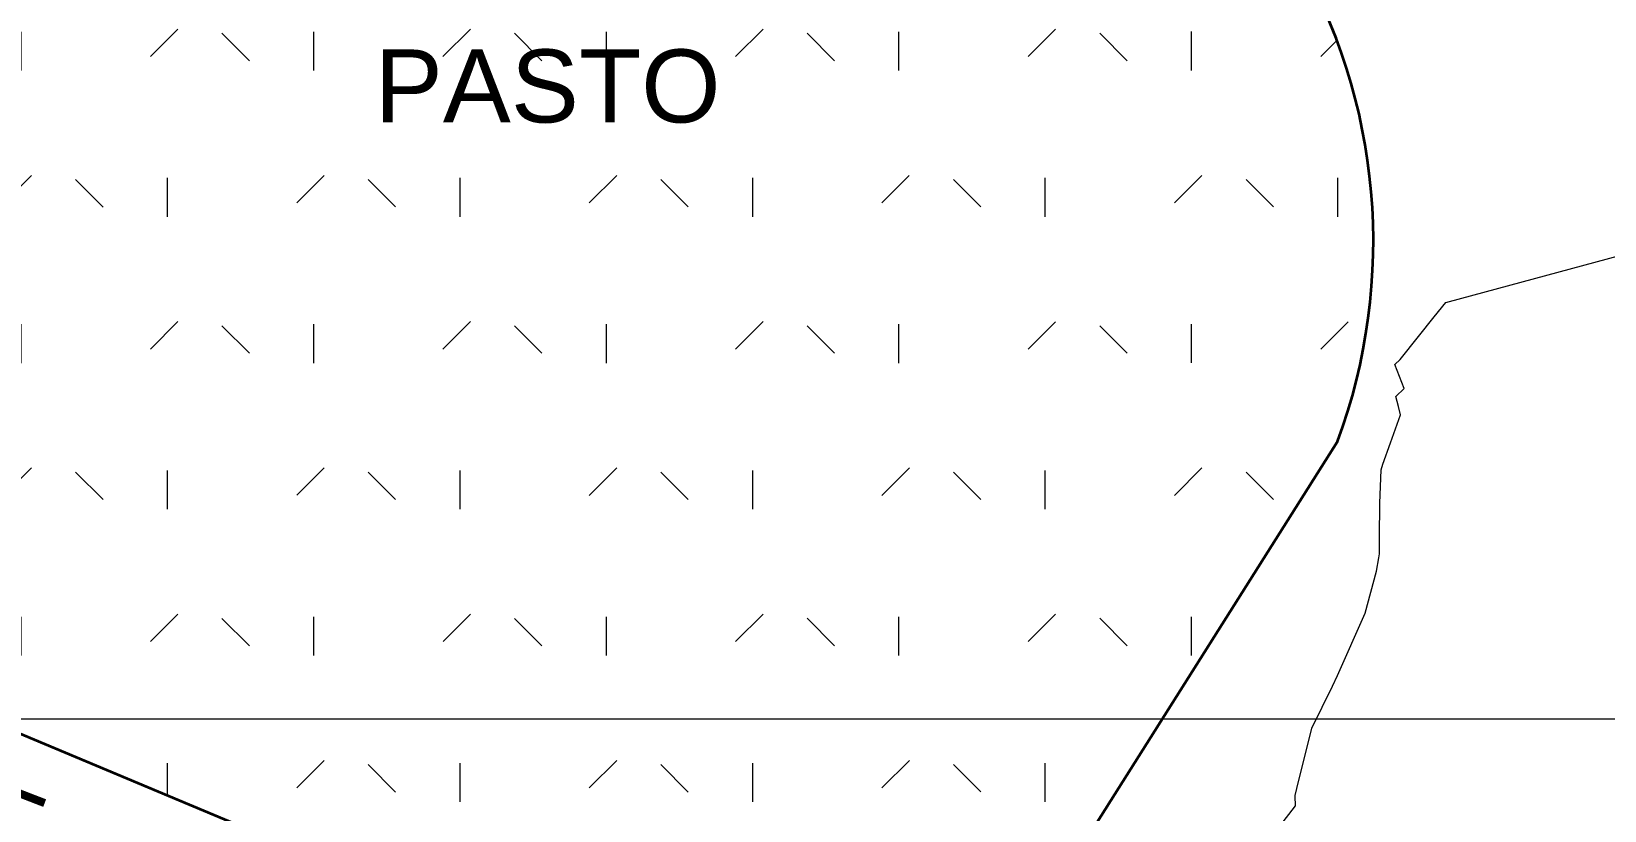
# Model space of a CAD drawing. Header units: metres. Extents: x -207 to 292, y -187 to 169.
# Drawn here: x 55.81 to 94.43, y 16.67 to 35.8 of the extents above; entities that cross this region are included whole.
import ezdxf

# ---------------------------------------------------------------- set-up
doc = ezdxf.new("R2010")
doc.units = ezdxf.units.M
for name, color, linetype, lineweight in [('ACHURADO', 7, 'Continuous', 9), ('BORDE CAMINO', 7, 'Continuous', 35), ('C-TOPO', 7, 'Continuous', 9), ('C-TOPO-MAJR', 7, 'Continuous', 35), ('grilla', 7, 'Continuous', 9)]:
    doc.layers.add(name, color=color, linetype=linetype, lineweight=lineweight)
doc.layers.add('PR10-ARQ-PL-001-Emplazamiento-C-1_dwg', color=7, linetype='Continuous', lineweight=9, true_color=0x767676)
doc.layers.add('TEXTO', color=5, linetype='Continuous', lineweight=9, true_color=0x0000ff)
doc.styles.add('Arial', font='arial.ttf', dxfattribs={"height": 1.792988})

# ---------------------------------------------------------------- blocks, each defined once
blk = doc.blocks.new('PR10-ARQ-PL-001-Emplazamiento-C-1_dwg-674643-PLANTA EMPLAZAMIENTO ACTUALIZADO')
at = {"layer": 'ACHURADO'}
h = blk.add_hatch(dxfattribs=at)
h.set_pattern_fill('FP_1', color=256, style=0, pattern_type=2)
h.set_pattern_definition([(90, (-655750.258, -5498481.082), (-3.592, 3.592), [0.9525, -6.232]), (45, (-655750.258, -5498481.082), (-3.5921024484, 3.5921024484), [0.9525, -4.127]), (135, (-655750.258, -5498481.082), (-3.5921024484, -3.5921024484), [0.9525, -4.127])])
h.paths.add_polyline_path([(59.041, -16.039), (59.364, -16.033), (59.687, -16.016), (60.008, -15.986), (60.647, -15.89), (60.963, -15.823), (61.276, -15.745), (61.586, -15.654), (61.893, -15.552), (62.195, -15.438), (62.493, -15.313), (62.785, -15.176), (63.072, -15.028), (63.354, -14.87), (63.629, -14.701), (63.929, -14.498), (64.158, -14.331), (64.412, -14.131), (64.658, -13.922), (64.896, -13.704), (65.124, -13.389), (65.342, -13.067), (65.748, -12.404), (65.934, -12.064), (66.111, -11.717), (66.276, -11.365), (66.43, -11.009), (66.573, -10.647), (66.704, -10.282), (66.824, -9.912), (66.932, -9.539), (67.114, -8.783), (67.186, -8.401), (67.247, -8.017), (67.296, -7.632), (67.332, -7.245), (67.357, -6.857), (67.369, -6.469), (67.369, -6.08), (67.357, -5.692), (67.333, -5.304), (67.296, -4.917), (67.248, -4.531), (67.145, -4.229), (67.031, -3.931), (66.905, -3.637), (66.768, -3.349), (66.62, -3.066), (66.46, -2.79), (66.289, -2.52), (66.108, -2.257), (65.917, -2.001), (65.716, -1.754), (65.505, -1.514), (65.285, -1.283), (65.055, -1.06), (64.817, -0.847), (64.571, -0.644), (64.318, -0.45), (64.056, -0.267), (63.788, -0.094), (63.513, 0.068), (63.231, 0.219), (62.944, 0.359), (62.652, 0.487), (62.355, 0.604), (62.053, 0.709), (61.748, 0.802), (61.439, 0.883), (5.169, 22.379), (4.873, 21.694), (5.024, 21.629), (4.838, 21.197), (4.475, 21.353), (4.661, 21.785), (5.064, 22.42), (-8.141, 27.464), (-11.428, 19.295), (-11.308, 19.263), (-10.055, 22.413), (17.624, 11.442), (13.769, 2.141), (23.162, -1.582), (22.598, -2.976), (22.412, -2.902), (22.901, -1.694), (13.506, 2.03), (17.362, 11.331), (-9.943, 22.154), (-11.202, 18.99), (-12.658, 19.567), (-15.42, 12.653), (12.68, 1.43), (12.748, 1.614), (12.594, 1.671), (12.757, 2.112), (13.128, 1.975), (12.965, 1.534), (12.865, 1.357), (13.051, 1.282), (13.056, 1.293), (18.049, -1.169), (18.54, -1.447), (19.037, -1.715), (19.539, -1.974), (20.045, -2.224), (20.557, -2.464), (21.072, -2.694), (21.592, -2.915), (22.116, -3.125), (22.643, -3.326), (56.499, -15.638), (56.809, -15.73), (57.121, -15.811), (57.437, -15.879), (57.755, -15.936), (58.075, -15.98), (58.396, -16.012), (58.719, -16.031)])
h.paths.add_polyline_path([(59.435, -14.371), (59.32, -14.791), (59.507, -14.398), (59.652, -14.451), (59.815, -14.011), (59.445, -13.873), (59.281, -14.314)])
h.paths.add_polyline_path([(59.169, -15.31), (59.097, -15.283), (59.474, -14.266), (59.451, -14.243), (59.426, -14.184), (59.426, -14.151), (59.45, -14.091), (59.5, -14.051), (59.531, -14.042), (59.596, -14.048), (59.624, -14.063), (59.666, -14.112), (59.678, -14.176), (59.657, -14.237), (59.609, -14.279), (59.546, -14.293), (59.47, -14.498)])
h.paths.add_polyline_path([(4.383, 63.836), (3.539, 60.674), (-14.168, 65.398), (-13.344, 68.488), (-11.308, 67.954)])
h.paths.add_polyline_path([(74.079, 11.515), (74.419, 11.517), (74.759, 11.532), (75.098, 11.559), (75.436, 11.598), (75.773, 11.649), (76.107, 11.712), (76.439, 11.787), (76.768, 11.874), (77.093, 11.974), (77.415, 12.084), (77.732, 12.207), (78.045, 12.34), (78.353, 12.485), (78.655, 12.641), (78.952, 12.808), (79.242, 12.985), (79.803, 13.371), (80.072, 13.579), (80.334, 13.796), (87.871, 25.73), (88.01, 26.122), (88.137, 26.518), (88.253, 26.918), (88.357, 27.321), (88.448, 27.727), (88.528, 28.135), (88.596, 28.545), (88.651, 28.958), (88.695, 29.371), (88.726, 29.786), (88.745, 30.202), (88.752, 30.618), (88.747, 31.034), (88.729, 31.449), (88.699, 31.864), (88.657, 32.278), (88.602, 32.691), (88.536, 33.101), (88.457, 33.51), (88.367, 33.916), (88.264, 34.319), (88.15, 34.719), (88.024, 35.116), (87.886, 35.509), (87.738, 35.897), (87.577, 36.28), (87.405, 36.659), (87.223, 37.033), (87.029, 37.401), (86.824, 37.764), (86.297, 38.565), (86.017, 38.954), (85.727, 39.337), (85.428, 39.711), (85.118, 40.078), (84.799, 40.436), (84.471, 40.786), (84.133, 41.127), (83.787, 41.459), (83.432, 41.781), (83.069, 42.094), (82.698, 42.398), (82.318, 42.692), (81.931, 42.975), (81.537, 43.249), (81.136, 43.512), (80.728, 43.764), (80.313, 44.005), (79.466, 44.455), (79.034, 44.662), (78.596, 44.859), (77.219, 45.433), (76.281, 45.811), (75.338, 46.178), (74.048, 46.657), (72.639, 47.151), (71.523, 47.529), (70.56, 47.838), (69.324, 48.214), (67.648, 48.694), (66.591, 48.976), (65.641, 49.218), (64.706, 49.444), (63.72, 49.67), (62.731, 49.884), (61.74, 50.086), (60.746, 50.276), (59.75, 50.454), (58.645, 50.636), (57.752, 50.773), (56.75, 50.915), (47.138, 52.618), (4.383, 63.836), (4.455, 64.106), (-13.253, 68.83), (-13.344, 68.488), (-37.173, 74.741), (-37.73, 74.868), (-38.29, 74.983), (-38.852, 75.087), (-39.416, 75.178), (-39.983, 75.257), (-40.55, 75.324), (-41.119, 75.379), (-41.689, 75.422), (-42.26, 75.452), (-42.831, 75.47), (-43.403, 75.476), (-43.974, 75.469), (-44.546, 75.451), (-45.116, 75.42), (-45.686, 75.377), (-46.29, 75.317), (-46.823, 75.254), (-47.389, 75.174), (-47.953, 75.083), (-48.515, 74.979), (-49.075, 74.863), (-49.632, 74.735), (-50.186, 74.595), (-50.737, 74.444), (-51.285, 74.28), (-51.829, 74.105), (-52.369, 73.919), (-53.282, 73.572), (-53.437, 73.511), (-53.964, 73.29), (-54.486, 73.057), (-55.004, 72.814), (-55.515, 72.559), (-56.744, 71.906), (-57.096, 71.695), (-57.441, 71.473), (-57.779, 71.241), (-58.11, 70.999), (-58.433, 70.746), (-58.748, 70.483), (-59.055, 70.211), (-59.353, 69.929), (-59.642, 69.638), (-59.922, 69.339), (-60.454, 68.714), (-60.704, 68.39), (-60.945, 68.058), (-61.176, 67.718), (-61.395, 67.372), (-61.604, 67.019), (-61.802, 66.66), (-61.87, 66.421), (-61.925, 66.178), (-61.969, 65.934), (-62.001, 65.687), (-62.02, 65.44), (-62.027, 65.191), (-62.022, 64.943), (-62.005, 64.695), (-61.975, 64.448), (-61.933, 64.203), (-61.88, 63.961), (-61.814, 63.721), (-61.736, 63.485), (-61.647, 63.253), (-61.546, 63.026), (-61.435, 62.804), (-61.312, 62.588), (-61.179, 62.378), (-61.036, 62.175), (-60.883, 61.979), (-60.72, 61.792), (-60.549, 61.612), (-60.368, 61.441), (-50.261, 51.92), (-50.001, 51.703), (-49.733, 51.495), (-49.459, 51.296), (-49.178, 51.107), (-48.891, 50.927), (-48.598, 50.756), (-48.299, 50.596), (-47.995, 50.446), (-47.687, 50.305), (-47.373, 50.176), (-47.056, 50.057), (-46.735, 49.949), (-46.41, 49.851), (-36.452, 46.747), (-35.977, 46.589), (-35.734, 46.527), (-35.489, 46.476), (-35.241, 46.437), (-34.992, 46.409), (-34.742, 46.393), (-34.491, 46.388), (-34.241, 46.395), (-33.991, 46.414), (-33.742, 46.445), (-33.495, 46.487), (-33.25, 46.54), (-32.77, 46.681), (-32.535, 46.769), (-32.304, 46.867), (-32.078, 46.975), (-31.858, 47.094), (-31.643, 47.224), (-31.45, 47.401), (-31.249, 47.57), (-31.041, 47.729), (-30.825, 47.877), (-30.602, 48.016), (-30.373, 48.143), (-30.138, 48.26), (-29.898, 48.365), (-29.653, 48.459), (-29.404, 48.541), (-29.152, 48.611), (-28.896, 48.67), (-28.638, 48.716), (-28.378, 48.749), (-28.117, 48.771), (-27.855, 48.78), (-27.593, 48.776), (-27.331, 48.76), (-27.07, 48.732), (-24.049, 48.124), (-23.556, 49.669), (-25.589, 50.294), (-22.166, 61.011), (-15.021, 58.813), (-18.448, 48.083), (-20.309, 48.655), (-20.499, 48.062), (-5.734, 43.445), (-2.274, 54.307), (4.216, 52.278), (0.775, 41.473), (44.657, 23.108), (70.133, 12.433), (70.443, 12.292), (70.757, 12.162), (71.076, 12.044), (71.4, 11.937), (71.726, 11.843), (72.056, 11.759), (72.389, 11.688), (72.724, 11.629), (73.061, 11.583), (73.399, 11.548), (73.739, 11.525)])
h.paths.add_polyline_path([(21.235, 33.748), (18.993, 34.754), (19.006, 34.782), (18.943, 34.811), (21.382, 40.36), (23.596, 39.341), (23.56, 39.258), (23.681, 39.203), (21.238, 33.756)])
h.paths.add_polyline_path([(18.447, 34.97), (16.233, 35.988), (18.672, 41.537), (20.887, 40.519), (20.81, 40.346), (20.848, 40.329), (18.483, 35.052)])
h.paths.add_polyline_path([(15.019, 36.371), (12.777, 37.376), (13.084, 38.06), (15.244, 42.974), (17.51, 41.926), (15.032, 36.401)])
h.paths.add_polyline_path([(2.765, 57.283), (1.587, 57.283), (1.592, 57.399), (1.609, 57.513), (1.637, 57.625), (1.676, 57.735), (1.726, 57.839), (1.785, 57.938), (1.854, 58.031), (1.932, 58.117), (2.018, 58.195), (2.111, 58.263), (2.21, 58.323), (2.314, 58.372), (2.423, 58.411), (2.535, 58.439), (2.65, 58.456), (2.765, 58.456), (2.765, 57.399)])
h.paths.add_polyline_path([(2.765, 56.104), (2.765, 57.283), (3.944, 57.283), (3.939, 57.168), (3.922, 57.053), (3.894, 56.941), (3.85, 56.822), (3.805, 56.727), (3.746, 56.628), (3.677, 56.535), (3.599, 56.45), (3.513, 56.372), (3.42, 56.303), (3.321, 56.244), (3.217, 56.194), (3.108, 56.155), (2.995, 56.127), (2.881, 56.11)])
at = {"layer": 'BORDE CAMINO'}
blk.add_line((87.871, 25.73), (80.334, 13.796), dxfattribs=at)
at = {"layer": 'BORDE CAMINO', "flags": 128}
blk.add_lwpolyline([(70.133, 12.433), (36.605, 26.482), (0.775, 41.473)], dxfattribs=at)
at = {"layer": 'BORDE CAMINO'}
for centre, radius, start, end in [((68.237, 20.488), 31.097, 13.6916, 58.4489), ((74.626, 30.64), 14.126, 339.6613, 30.2831)]:
    blk.add_arc(centre, radius, start, end, dxfattribs=at)
at = {"layer": 'C-TOPO', "flags": 128}
for points in [[(41.698, 24.348), (56.147, 18.294), (57.279, 17.819), (57.398, 17.77), (64.331, 14.865)], [(81.639, 15.863), (82.361, 17.005), (83.158, 18.267), (83.185, 18.311), (83.411, 18.668), (84.909, 21.039), (85.257, 21.591), (86.535, 23.615), (86.646, 23.79), (87.014, 24.373), (87.757, 25.549), (87.871, 25.73), (88.133, 26.532), (88.223, 26.809), (88.297, 27.119), (88.378, 27.459), (88.486, 27.912), (88.508, 28.052), (88.66, 29.033), (88.744, 30.164), (88.737, 31.298), (88.638, 32.428), (88.45, 33.547), (88.172, 34.647), (87.925, 35.374), (87.807, 35.721), (87.493, 36.447)], [(41.698, 24.348), (56.147, 18.294), (57.279, 17.819), (57.398, 17.77), (64.331, 14.865)], [(81.639, 15.863), (82.361, 17.005), (83.158, 18.267), (83.185, 18.311), (83.411, 18.668), (84.909, 21.039), (85.257, 21.591), (86.535, 23.615), (86.646, 23.79), (87.014, 24.373), (87.757, 25.549), (87.871, 25.73), (88.133, 26.532), (88.223, 26.809), (88.297, 27.119), (88.378, 27.459), (88.486, 27.912), (88.508, 28.052), (88.66, 29.033), (88.744, 30.164), (88.737, 31.298), (88.638, 32.428), (88.45, 33.547), (88.172, 34.647), (87.925, 35.374), (87.807, 35.721), (87.493, 36.447)]]:
    blk.add_lwpolyline(points, dxfattribs=at)
at = {"layer": 'C-TOPO-MAJR', "color": 1, "lineweight": 9, "true_color": 0xff0000, "flags": 128}
blk.add_lwpolyline([(86.454, 16.288), (86.842, 16.785), (86.832, 17.021), (86.83, 17.042), (86.872, 17.208), (87.243, 18.69), (87.752, 19.722), (87.868, 19.984), (88.547, 21.52), (88.829, 22.549), (88.886, 22.872), (88.904, 22.974), (88.905, 23.372), (88.908, 24.218), (88.94, 25.037), (88.987, 25.172), (89.174, 25.703), (89.415, 26.387), (89.366, 26.593), (89.307, 26.84), (89.505, 27.035), (89.339, 27.472), (89.282, 27.62), (89.409, 27.746), (89.86, 28.309), (90.248, 28.795), (90.528, 29.144), (95.164, 30.401)], dxfattribs=at)
at = {"layer": 'grilla'}
blk.add_line((-14.071, 18.918), (240.531, 18.918), dxfattribs=at)
at = {"layer": 'TEXTO', "insert": (64.235, 35.36), "char_height": 1.793, "width": 8.62391, "attachment_point": 1, "line_spacing_factor": 0.941778, "style": 'Arial'}
blk.add_mtext('PASTO', dxfattribs=at)
at = {"layer": 'TEXTO', "insert": (48.003, 20.091), "char_height": 1.79299, "width": 20.93604, "attachment_point": 1, "rotation": 338.919, "line_spacing_factor": 0.941778, "style": 'Arial'}
blk.add_mtext('BORDE CAMINO', dxfattribs=at)

msp = doc.modelspace()

# ---------------------------------------------------------------- linework, layer by layer
at = {"layer": 'C-TOPO'}
for p, q in [((87.807, 35.721), (87.493, 36.447)), ((87.493, 36.447), (87.807, 35.721)), ((87.925, 35.374), (87.807, 35.721)), ((87.807, 35.721), (87.925, 35.374)), ((88.172, 34.647), (87.925, 35.374)), ((87.925, 35.374), (88.172, 34.647)), ((88.45, 33.547), (88.172, 34.647)), ((88.172, 34.647), (88.45, 33.547)), ((88.638, 32.428), (88.45, 33.547)), ((88.45, 33.547), (88.638, 32.428)), ((88.737, 31.298), (88.638, 32.428)), ((88.638, 32.428), (88.737, 31.298)), ((88.744, 30.164), (88.737, 31.298)), ((88.737, 31.298), (88.744, 30.164)), ((88.66, 29.033), (88.744, 30.164)), ((88.744, 30.164), (88.66, 29.033)), ((88.508, 28.052), (88.66, 29.033)), ((88.66, 29.033), (88.508, 28.052)), ((88.378, 27.459), (88.486, 27.912)), ((88.486, 27.912), (88.378, 27.459)), ((88.486, 27.912), (88.508, 28.052)), ((88.508, 28.052), (88.486, 27.912)), ((88.297, 27.119), (88.378, 27.459)), ((88.378, 27.459), (88.297, 27.119)), ((88.223, 26.809), (88.297, 27.119)), ((88.297, 27.119), (88.223, 26.809)), ((88.133, 26.532), (88.223, 26.809)), ((88.223, 26.809), (88.133, 26.532)), ((87.871, 25.73), (88.133, 26.532)), ((88.133, 26.532), (87.871, 25.73)), ((87.014, 24.373), (87.757, 25.549)), ((87.757, 25.549), (87.014, 24.373)), ((87.757, 25.549), (87.871, 25.73)), ((87.871, 25.73), (87.757, 25.549)), ((41.698, 24.348), (56.147, 18.294)), ((56.147, 18.294), (41.698, 24.348)), ((86.646, 23.79), (87.014, 24.373)), ((87.014, 24.373), (86.646, 23.79)), ((85.257, 21.591), (86.535, 23.615)), ((86.535, 23.615), (85.257, 21.591)), ((86.535, 23.615), (86.646, 23.79)), ((86.646, 23.79), (86.535, 23.615)), ((84.909, 21.039), (85.257, 21.591)), ((85.257, 21.591), (84.909, 21.039)), ((83.411, 18.668), (84.909, 21.039)), ((84.909, 21.039), (83.411, 18.668)), ((83.185, 18.311), (83.411, 18.668)), ((83.411, 18.668), (83.185, 18.311)), ((56.147, 18.294), (57.279, 17.819)), ((57.279, 17.819), (56.147, 18.294)), ((82.361, 17.005), (83.158, 18.267)), ((83.158, 18.267), (82.361, 17.005)), ((83.158, 18.267), (83.185, 18.311)), ((83.185, 18.311), (83.158, 18.267)), ((57.279, 17.819), (57.398, 17.77)), ((57.398, 17.77), (57.279, 17.819)), ((57.398, 17.77), (64.331, 14.865)), ((64.331, 14.865), (57.398, 17.77)), ((81.639, 15.863), (82.361, 17.005)), ((82.361, 17.005), (81.639, 15.863))]:
    msp.add_line(p, q, dxfattribs=at)
at = {"layer": 'C-TOPO-MAJR', "color": 1, "lineweight": 9, "true_color": 0xff0000, "flags": 128}
msp.add_lwpolyline([(86.454, 16.288), (86.842, 16.785), (86.832, 17.021), (86.83, 17.042), (86.872, 17.208), (87.243, 18.69), (87.752, 19.722), (87.868, 19.984), (88.547, 21.52), (88.829, 22.549), (88.886, 22.872), (88.904, 22.974), (88.905, 23.372), (88.908, 24.218), (88.94, 25.037), (88.987, 25.172), (89.174, 25.703), (89.415, 26.387), (89.366, 26.593), (89.307, 26.84), (89.505, 27.035), (89.339, 27.472), (89.282, 27.62), (89.409, 27.746), (89.86, 28.309), (90.248, 28.795), (90.528, 29.144), (95.164, 30.401)], dxfattribs=at)

# ---------------------------------------------------------------- block references
at = {"layer": 'PR10-ARQ-PL-001-Emplazamiento-C-1_dwg', "color": 7}
msp.add_blockref('PR10-ARQ-PL-001-Emplazamiento-C-1_dwg-674643-PLANTA EMPLAZAMIENTO ACTUALIZADO', (0, 0), dxfattribs=at)

doc.saveas('drawing.dxf')
